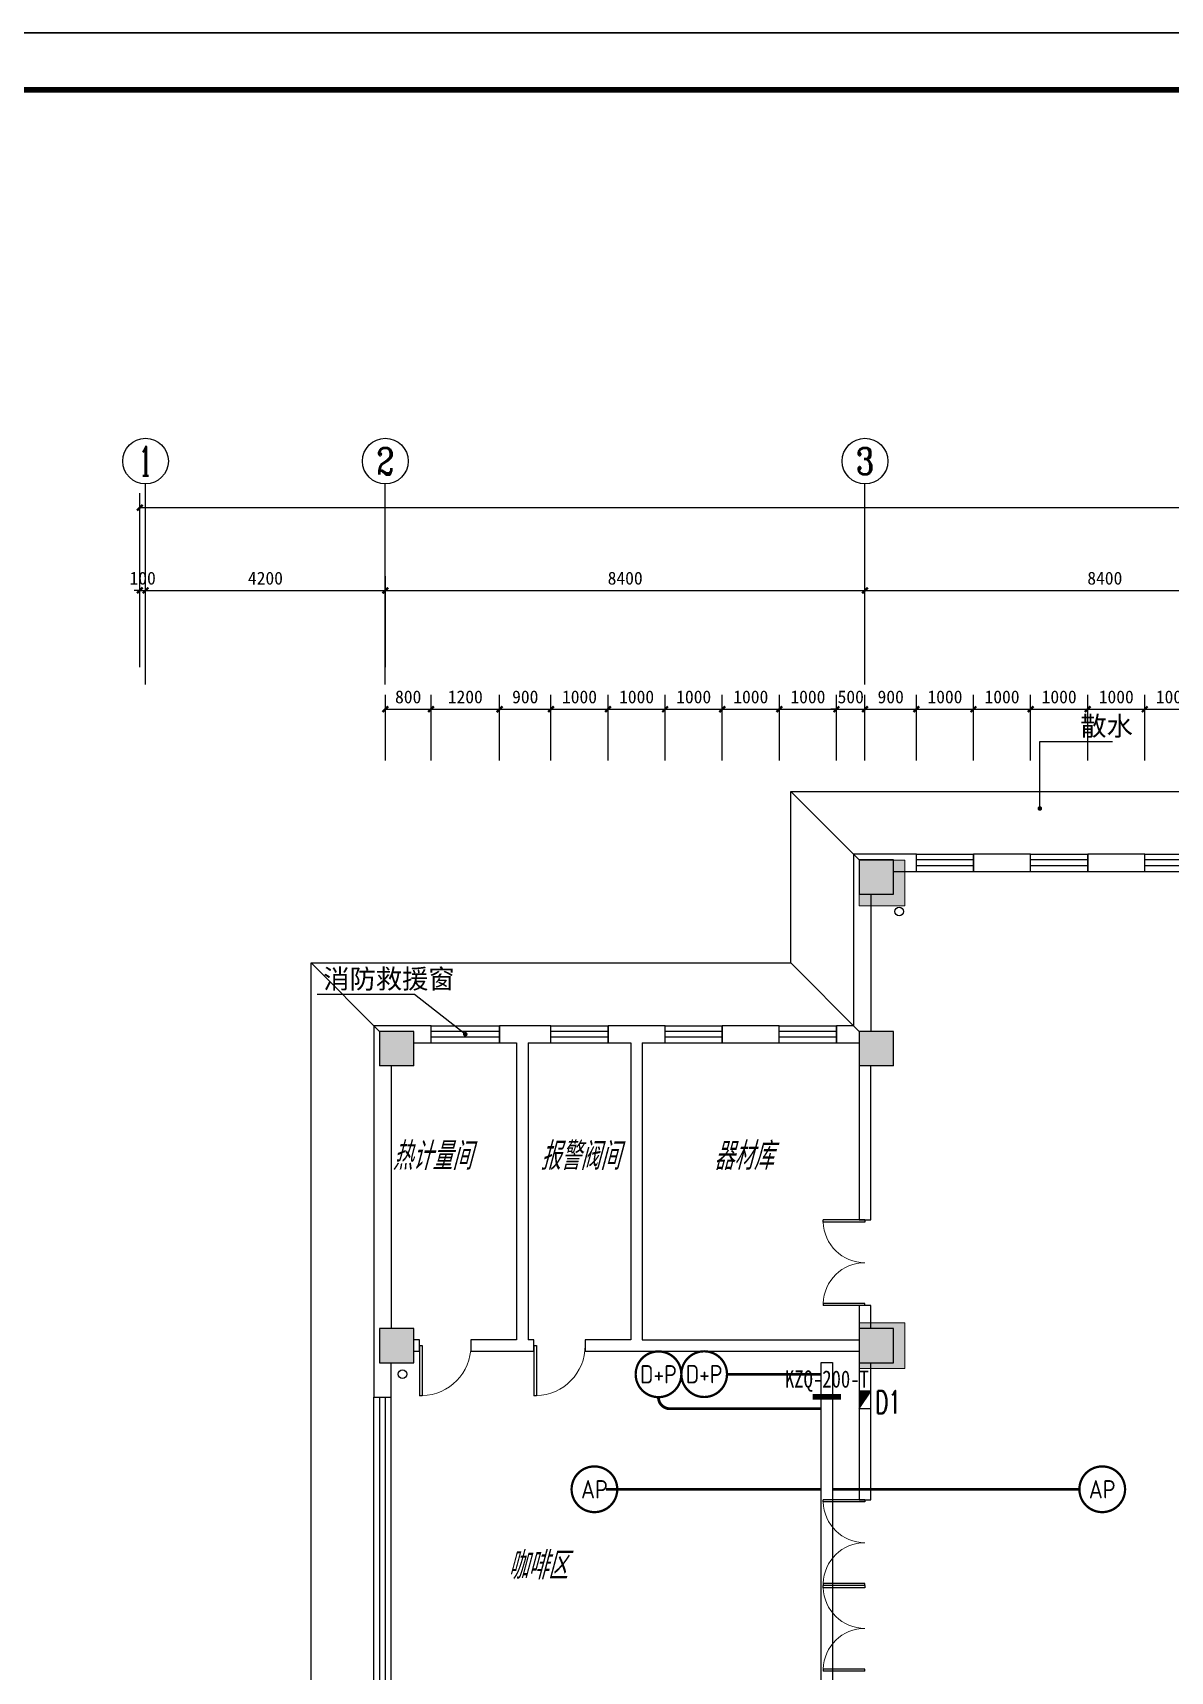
# Model space of a CAD drawing. Extents: x 9734459 to 9908434, y 5249905 to 5598782.
# Drawn here: x 9764222 to 9784143, y 5305325 to 5334005 of the extents above; entities that cross this region are included whole.
import ezdxf
from ezdxf.enums import TextEntityAlignment as Align

# ---------------------------------------------------------------- set-up
doc = ezdxf.new("R2010")
doc.units = 0
doc.header["$LTSCALE"] = 1000
doc.header["$MEASUREMENT"] = 0
doc.linetypes.add('接地线', pattern=[1.35002, 0.5, -1e-05, 1e-05, 0.5, -0.125, 0.1, -0.125])
for name, color, linetype in [('1-建筑底图', 8, 'Continuous'), ('AXIS_TEXT', 7, 'Continuous'), ('BTTK', 7, 'Continuous'), ('CABLETRAY_PDS', 5, 'Continuous'), ('EQUIP-通讯', 3, 'Continuous'), ('PUB_HATCH', 8, 'Continuous'), ('PUB_TITLE', 7, 'Continuous'), ('WIRE-通讯', 4, 'Continuous'), ('抗震支吊架', 2, 'Continuous'), ('电-线路-接地网', 6, '接地线')]:
    doc.layers.add(name, color=color, linetype=linetype)
doc.layers.add('15101', color=5, linetype='Continuous', lineweight=18)
doc.layers.add('yichutu', color=7, linetype='Continuous', true_color=0xffffff, plot=False)
doc.styles.add('_TCH_AXIS', font='COMPLEX', dxfattribs={"bigfont": 'GBCBIG'})
doc.styles.add('_TCH_DIM', font='')
doc.styles.add('_TEL_ATTDEF', font='GBENOR', dxfattribs={"width": 0.8, "height": 3, "bigfont": 'GBCBIG'})
doc.styles.add('_TEL_DIM', font='SIMPLEX', dxfattribs={"width": 0.8, "height": 3.5, "bigfont": 'HZTXT'})
doc.styles.add('COMPLEX', font='COMPLEX')
doc.styles.add('HZ(TK)', font='tssdeng.shx', dxfattribs={"width": 0.9, "bigfont": 'tssdchn.shx'})
doc.styles.add('kzcad', font='', dxfattribs={"width": 0.8})
doc.styles.get("Standard").update_dxf_attribs({"font": 'gbeitc.shx', "bigfont": 'gbcbig.shx'})
doc.styles.add('黑体_T3', font='')
doc.styles.get('_TCH_DIM').set_extended_font_data('Microsoft YaHei')
doc.styles.get('kzcad').set_extended_font_data('SimSun')
doc.styles.get('黑体_T3').set_extended_font_data('SimHei')
doc.dimstyles.new('_TCH_ARCH&&100', dxfattribs={"dimtxt": 225.316456, "dimasz": 100, "dimexe": 250, "dimexo": 300, "dimgap": 100, "dimtad": 1, "dimdec": 0, "dimzin": 0, "dimdsep": 46, "dimtxsty": '黑体_T3', "dimblk": 'ARCHTICK', "dimcen": 0.09, "dimclrt": 7, "dimazin": 2, "dimtfac": 1, "dimtdec": 0, "dimtix": 1, "dimtmove": 2, "dimatfit": 3, "dimfxl": 100, "dimtolj": 1, "dimtzin": 0, "dimarcsym": 0})

# ---------------------------------------------------------------- blocks, each defined once
blk = doc.blocks.new('$equip$00003217')
at = {"const_width": 0.05}
blk.add_lwpolyline([(0, 0.5, -1), (0, -0.5, -1), (0, 0.5, 0.021884)], format="xyb", dxfattribs=at)
blk.add_circle((0, 0), 0.5)
for p in [(0, 0.5), (-0.5, 0), (0.5, 0), (0, -0.5)]:
    blk.add_point(p)
at = {"color": 7, "style": '_TEL_ATTDEF'}
blk.add_attdef('$TEXT$', text='', height=0.4, dxfattribs=at).set_placement((0, 0), align=Align.MIDDLE_CENTER)
at = {"color": 7, "style": '_TEL_DIM', "flags": 1}
for tag in ['A', 'REMARK']:
    blk.add_attdef(tag, text='', height=0.00002, dxfattribs=at).set_placement((0, 0), align=Align.MIDDLE_CENTER)
blk = doc.blocks.new('$equip$00003210')
at = {"const_width": 0.05}
blk.add_lwpolyline([(0, 0.5, -1), (0, -0.5, -1), (0, 0.5, 0.021884)], format="xyb", dxfattribs=at)
blk.add_circle((0, 0), 0.5)
for p in [(0, 0.5), (-0.495, 0.071), (0.495, 0.07), (0.039, -0.499)]:
    blk.add_point(p)
at = {"color": 7, "style": '_TEL_ATTDEF'}
blk.add_attdef('$TEXT$', text='', height=0.4, dxfattribs=at).set_placement((0, 0), align=Align.MIDDLE_CENTER)
at = {"color": 7, "style": '_TEL_DIM', "flags": 1}
for tag in ['A', 'REMARK']:
    blk.add_attdef(tag, text='', height=0.00002, dxfattribs=at).set_placement((0, 0), align=Align.MIDDLE_CENTER)
blk = doc.blocks.new('vhtemplate_2020年新竖式图框_A0')
at = {"layer": 'PUB_TITLE', "color": 7}
blk.add_lwpolyline([(0, 0), (1189, 0), (1189, 841), (0, 841)], close=True, dxfattribs=at)
at = {"layer": 'PUB_TITLE', "const_width": 1}
blk.add_lwpolyline([(25, 10), (1179, 10), (1179, 831), (25, 831)], close=True, dxfattribs=at)
at = {"layer": 'BTTK', "color": 4, "style": 'HZ(TK)', "width": 0.9}
for tag, p in [('合作单位', (1144, 743.5)), ('建设单位', (1144, 209.5)), ('工程名称', (1144, 176.5)), ('子项名称', (1154, 160)), ('图纸名称', (1144, 141))]:
    blk.add_attdef(tag, text='', height=3.5, dxfattribs=at).set_placement(p, align=Align.MIDDLE_CENTER)
for tag, p in [('注册证书号', (1156.5, 309.01)), ('注册印章号', (1156.5, 301.01)), ('设计号', (1154, 193)), ('图别', (1137.75, 34)), ('图号', (1170.25, 34)), ('版本号', (1137.75, 26)), ('日期', (1170.25, 26))]:
    blk.add_attdef(tag, text='', height=3.5, dxfattribs=at).set_placement(p, align=Align.MIDDLE)
blk = doc.blocks.new('yct-1189-841-118900-84100-100-0.0')
at = {"layer": 'yichutu', "color": 7, "true_color": 0xffffff}
blk.add_lwpolyline([(0, 0), (0, 84100), (118900, 84100), (118900, 0)], close=True, dxfattribs=at)
blk = doc.blocks.new('zhuzi')
at = {"layer": '15101'}
h = blk.add_hatch(color=256, dxfattribs=at)
h.dxf.hatch_style = 1
h.paths.add_polyline_path([(50957, 5262), (51657, 5262), (51657, 5962), (50957, 5962)])
h.paths.add_polyline_path([(42757, 5162), (43557, 5162), (43557, 5962), (42757, 5962)])
h.paths.add_polyline_path([(34407, 5262), (35107, 5262), (35107, 5962), (34407, 5962)])
h.paths.add_polyline_path([(26007, 5262), (26707, 5262), (26707, 5962), (26007, 5962)])
h.paths.add_polyline_path([(17857, 5162), (18657, 5162), (18657, 5962), (17857, 5962)])
h.paths.add_polyline_path([(59457, 2362), (60057, 2362), (60057, 2962), (59457, 2962)])
h.paths.add_polyline_path([(51057, 2362), (51657, 2362), (51657, 2962), (51057, 2962)])
h.paths.add_polyline_path([(17857, 2362), (18457, 2362), (18457, 2962), (17857, 2962)])
h.paths.add_polyline_path([(9457, 2362), (10057, 2362), (10057, 2962), (9457, 2962)])
h.paths.add_polyline_path([(59457, -2838), (60057, -2838), (60057, -2238), (59457, -2238)])
h.paths.add_polyline_path([(50957, -2888), (51657, -2888), (51657, -2188), (50957, -2188)])
h.paths.add_polyline_path([(42757, -2938), (43557, -2938), (43557, -2138), (42757, -2138)])
h.paths.add_polyline_path([(17857, -2938), (18657, -2938), (18657, -2138), (17857, -2138)])
h.paths.add_polyline_path([(9457, -2838), (10057, -2838), (10057, -2238), (9457, -2238)])
h.paths.add_polyline_path([(59457, -11238), (60057, -11238), (60057, -10638), (59457, -10638)])
h.paths.add_polyline_path([(50957, -11288), (51657, -11288), (51657, -10588), (50957, -10588)])
h.paths.add_polyline_path([(42757, -11338), (43557, -11338), (43557, -10538), (42757, -10538)])
h.paths.add_polyline_path([(17857, -11338), (18657, -11338), (18657, -10538), (17857, -10538)])
h.paths.add_polyline_path([(9457, -11238), (10057, -11238), (10057, -10638), (9457, -10638)])
h.paths.add_polyline_path([(5257, -11238), (5857, -11238), (5857, -10638), (5257, -10638)])
h.paths.add_polyline_path([(59457, -19638), (60057, -19638), (60057, -19038), (59457, -19038)])
h.paths.add_polyline_path([(50957, -19688), (51657, -19688), (51657, -18988), (50957, -18988)])
h.paths.add_polyline_path([(42757, -19738), (43557, -19738), (43557, -18938), (42757, -18938)])
h.paths.add_polyline_path([(17857, -19738), (18657, -19738), (18657, -18938), (17857, -18938)])
h.paths.add_polyline_path([(9457, -19638), (10057, -19638), (10057, -19038), (9457, -19038)])
h.paths.add_polyline_path([(5257, -19638), (5857, -19638), (5857, -19038), (5257, -19038)])
h.paths.add_polyline_path([(59457, -28038), (60057, -28038), (60057, -27438), (59457, -27438)])
h.paths.add_polyline_path([(50957, -28088), (51657, -28088), (51657, -27388), (50957, -27388)])
h.paths.add_polyline_path([(42757, -28138), (43557, -28138), (43557, -27338), (42757, -27338)])
h.paths.add_polyline_path([(17857, -28138), (18657, -28138), (18657, -27338), (17857, -27338)])
h.paths.add_polyline_path([(9457, -28038), (10057, -28038), (10057, -27438), (9457, -27438)])
h.paths.add_polyline_path([(5257, -28038), (5857, -28038), (5857, -27438), (5257, -27438)])
h.paths.add_polyline_path([(59457, -36438), (60057, -36438), (60057, -35838), (59457, -35838)])
h.paths.add_polyline_path([(50957, -36488), (51657, -36488), (51657, -35788), (50957, -35788)])
h.paths.add_polyline_path([(42757, -36538), (43557, -36538), (43557, -35738), (42757, -35738)])
h.paths.add_polyline_path([(17857, -36538), (18657, -36538), (18657, -35738), (17857, -35738)])
h.paths.add_polyline_path([(9457, -36438), (10057, -36438), (10057, -35838), (9457, -35838)])
h.paths.add_polyline_path([(5257, -36438), (5857, -36438), (5857, -35838), (5257, -35838)])
h.paths.add_polyline_path([(59457, -44838), (60057, -44838), (60057, -44238), (59457, -44238)])
h.paths.add_polyline_path([(50957, -44888), (51657, -44888), (51657, -44188), (50957, -44188)])
h.paths.add_polyline_path([(42757, -44938), (43557, -44938), (43557, -44138), (42757, -44138)])
h.paths.add_polyline_path([(17857, -44938), (18657, -44938), (18657, -44138), (17857, -44138)])
h.paths.add_polyline_path([(9457, -44838), (10057, -44838), (10057, -44238), (9457, -44238)])
h.paths.add_polyline_path([(59457, -50038), (60057, -50038), (60057, -49438), (59457, -49438)])
h.paths.add_polyline_path([(51057, -50038), (51657, -50038), (51657, -49438), (51057, -49438)])
h.paths.add_polyline_path([(17857, -50038), (18457, -50038), (18457, -49438), (17857, -49438)])
h.paths.add_polyline_path([(9457, -50038), (10057, -50038), (10057, -49438), (9457, -49438)])
h.paths.add_polyline_path([(50957, -53038), (51657, -53038), (51657, -52338), (50957, -52338)])
h.paths.add_polyline_path([(42757, -53038), (43557, -53038), (43557, -52238), (42757, -52238)])
h.paths.add_polyline_path([(34407, -53038), (35107, -53038), (35107, -52338), (34407, -52338)])
h.paths.add_polyline_path([(26007, -53038), (26707, -53038), (26707, -52338), (26007, -52338)])
h.paths.add_polyline_path([(17857, -53038), (18657, -53038), (18657, -52238), (17857, -52238)])
at = {"layer": '15101', "linetype": 'Continuous'}
for points in [[(17857, 5162), (18657, 5162), (18657, 5962), (17857, 5962)], [(9457, 2362), (10057, 2362), (10057, 2962), (9457, 2962)], [(17857, 2362), (18457, 2362), (18457, 2962), (17857, 2962)], [(9457, -2838), (10057, -2838), (10057, -2238), (9457, -2238)], [(17857, -2938), (18657, -2938), (18657, -2138), (17857, -2138)]]:
    blk.add_lwpolyline(points, close=True, dxfattribs=at)
blk = doc.blocks.new('_ArchTick')
at = {"color": 0, "linetype": 'ByBlock', "const_width": 0.4}
blk.add_lwpolyline([(-0.5, -0.5), (0.5, 0.5)], dxfattribs=at)
blk = doc.blocks.new('*D36')
at = {"layer": '1-建筑底图', "color": 0, "lineweight": -2, "transparency": 16777216}
for p, q in [((9591346, 5325772), (9591346, 5326922)), ((9592146, 5325772), (9592146, 5326922)), ((9591346, 5326672), (9592146, 5326672))]:
    blk.add_line(p, q, dxfattribs=at)
at = {"layer": 'Defpoints', "color": 0}
for p in [(9592146, 5326672), (9591346, 5325472), (9592146, 5325472)]:
    blk.add_point(p, dxfattribs=at)
at = {"layer": '1-建筑底图', "color": 0, "lineweight": -2, "transparency": 16777216, "xscale": 100, "yscale": 100, "zscale": 100}
for p, rotation in [((9591346, 5326672), 179.9995523333516), ((9592146, 5326672), 359.9995523333516)]:
    blk.add_blockref('_ArchTick', p, dxfattribs=dict(at, rotation=rotation))
at = {"layer": '1-建筑底图', "color": 7, "transparency": 16777216, "insert": (9591746, 5326886), "char_height": 225.3, "attachment_point": 5, "rotation": 359.9996, "style": '黑体_T3'}
blk.add_mtext('\\A1;800', dxfattribs=at)
blk = doc.blocks.new('*D37')
at = {"layer": '1-建筑底图', "color": 0, "lineweight": -2, "transparency": 16777216}
for p, q in [((9592146, 5325772), (9592146, 5326922)), ((9593346, 5325772), (9593346, 5326922)), ((9592146, 5326672), (9593346, 5326672))]:
    blk.add_line(p, q, dxfattribs=at)
at = {"layer": 'Defpoints', "color": 0}
for p in [(9593346, 5326672), (9592146, 5325472), (9593346, 5325472)]:
    blk.add_point(p, dxfattribs=at)
at = {"layer": '1-建筑底图', "color": 0, "lineweight": -2, "transparency": 16777216, "xscale": 100, "yscale": 100, "zscale": 100}
for p, rotation in [((9592146, 5326672), 179.999552333349), ((9593346, 5326672), 359.9995523333491)]:
    blk.add_blockref('_ArchTick', p, dxfattribs=dict(at, rotation=rotation))
at = {"layer": '1-建筑底图', "color": 7, "transparency": 16777216, "insert": (9592746, 5326886), "char_height": 225.3, "attachment_point": 5, "rotation": 359.9996, "style": '黑体_T3'}
blk.add_mtext('\\A1;1200', dxfattribs=at)
blk = doc.blocks.new('*D38')
at = {"layer": '1-建筑底图', "color": 0, "lineweight": -2, "transparency": 16777216}
for p, q in [((9593346, 5325772), (9593346, 5326922)), ((9594246, 5325772), (9594246, 5326922)), ((9593346, 5326672), (9594246, 5326672))]:
    blk.add_line(p, q, dxfattribs=at)
at = {"layer": 'Defpoints', "color": 0}
for p in [(9594246, 5326672), (9593346, 5325472), (9594246, 5325472)]:
    blk.add_point(p, dxfattribs=at)
at = {"layer": '1-建筑底图', "color": 0, "lineweight": -2, "transparency": 16777216, "xscale": 100, "yscale": 100, "zscale": 100}
for p, rotation in [((9593346, 5326672), 179.9995523333469), ((9594246, 5326672), 359.9995523333469)]:
    blk.add_blockref('_ArchTick', p, dxfattribs=dict(at, rotation=rotation))
at = {"layer": '1-建筑底图', "color": 7, "transparency": 16777216, "insert": (9593796, 5326886), "char_height": 225.3, "attachment_point": 5, "rotation": 359.9996, "style": '黑体_T3'}
blk.add_mtext('\\A1;900', dxfattribs=at)
blk = doc.blocks.new('*D39')
at = {"layer": '1-建筑底图', "color": 0, "lineweight": -2, "transparency": 16777216}
for p, q in [((9594246, 5325772), (9594246, 5326922)), ((9595246, 5325772), (9595246, 5326922)), ((9594246, 5326672), (9595246, 5326672))]:
    blk.add_line(p, q, dxfattribs=at)
at = {"layer": 'Defpoints', "color": 0}
for p in [(9595246, 5326672), (9594246, 5325472), (9595246, 5325472)]:
    blk.add_point(p, dxfattribs=at)
at = {"layer": '1-建筑底图', "color": 0, "lineweight": -2, "transparency": 16777216, "xscale": 100, "yscale": 100, "zscale": 100}
for p, rotation in [((9594246, 5326672), 179.9995523333401), ((9595246, 5326672), 359.9995523333402)]:
    blk.add_blockref('_ArchTick', p, dxfattribs=dict(at, rotation=rotation))
at = {"layer": '1-建筑底图', "color": 7, "transparency": 16777216, "insert": (9594746, 5326886), "char_height": 225.3, "attachment_point": 5, "rotation": 359.9996, "style": '黑体_T3'}
blk.add_mtext('\\A1;1000', dxfattribs=at)
blk = doc.blocks.new('*D40')
at = {"layer": '1-建筑底图', "color": 0, "lineweight": -2, "transparency": 16777216}
for p, q in [((9595246, 5325772), (9595246, 5326922)), ((9596246, 5325772), (9596246, 5326922)), ((9595246, 5326672), (9596246, 5326672))]:
    blk.add_line(p, q, dxfattribs=at)
at = {"layer": 'Defpoints', "color": 0}
for p in [(9596246, 5326672), (9595246, 5325472), (9596246, 5325472)]:
    blk.add_point(p, dxfattribs=at)
at = {"layer": '1-建筑底图', "color": 0, "lineweight": -2, "transparency": 16777216, "xscale": 100, "yscale": 100, "zscale": 100}
for p, rotation in [((9595246, 5326672), 179.9995523333401), ((9596246, 5326672), 359.9995523333402)]:
    blk.add_blockref('_ArchTick', p, dxfattribs=dict(at, rotation=rotation))
at = {"layer": '1-建筑底图', "color": 7, "transparency": 16777216, "insert": (9595746, 5326886), "char_height": 225.3, "attachment_point": 5, "rotation": 359.9996, "style": '黑体_T3'}
blk.add_mtext('\\A1;1000', dxfattribs=at)
blk = doc.blocks.new('*D41')
at = {"layer": '1-建筑底图', "color": 0, "lineweight": -2, "transparency": 16777216}
for p, q in [((9596246, 5325772), (9596246, 5326922)), ((9597246, 5325772), (9597246, 5326922)), ((9596246, 5326672), (9597246, 5326672))]:
    blk.add_line(p, q, dxfattribs=at)
at = {"layer": 'Defpoints', "color": 0}
for p in [(9597246, 5326672), (9596246, 5325472), (9597246, 5325472)]:
    blk.add_point(p, dxfattribs=at)
at = {"layer": '1-建筑底图', "color": 0, "lineweight": -2, "transparency": 16777216, "xscale": 100, "yscale": 100, "zscale": 100}
for p, rotation in [((9596246, 5326672), 179.9995523333402), ((9597246, 5326672), 359.9995523333402)]:
    blk.add_blockref('_ArchTick', p, dxfattribs=dict(at, rotation=rotation))
at = {"layer": '1-建筑底图', "color": 7, "transparency": 16777216, "insert": (9596746, 5326886), "char_height": 225.3, "attachment_point": 5, "rotation": 359.9996, "style": '黑体_T3'}
blk.add_mtext('\\A1;1000', dxfattribs=at)
blk = doc.blocks.new('*D42')
at = {"layer": '1-建筑底图', "color": 0, "lineweight": -2, "transparency": 16777216}
for p, q in [((9597246, 5325772), (9597246, 5326922)), ((9598246, 5325772), (9598246, 5326922)), ((9597246, 5326672), (9598246, 5326672))]:
    blk.add_line(p, q, dxfattribs=at)
at = {"layer": 'Defpoints', "color": 0}
for p in [(9598246, 5326672), (9597246, 5325472), (9598246, 5325472)]:
    blk.add_point(p, dxfattribs=at)
at = {"layer": '1-建筑底图', "color": 0, "lineweight": -2, "transparency": 16777216, "xscale": 100, "yscale": 100, "zscale": 100}
for p, rotation in [((9597246, 5326672), 179.9995523333401), ((9598246, 5326672), 359.9995523333402)]:
    blk.add_blockref('_ArchTick', p, dxfattribs=dict(at, rotation=rotation))
at = {"layer": '1-建筑底图', "color": 7, "transparency": 16777216, "insert": (9597746, 5326886), "char_height": 225.3, "attachment_point": 5, "rotation": 359.9996, "style": '黑体_T3'}
blk.add_mtext('\\A1;1000', dxfattribs=at)
blk = doc.blocks.new('*D43')
at = {"layer": '1-建筑底图', "color": 0, "lineweight": -2, "transparency": 16777216}
for p, q in [((9598246, 5325772), (9598246, 5326922)), ((9599246, 5325772), (9599246, 5326922)), ((9598246, 5326672), (9599246, 5326672))]:
    blk.add_line(p, q, dxfattribs=at)
at = {"layer": 'Defpoints', "color": 0}
for p in [(9599246, 5326672), (9598246, 5325472), (9599246, 5325472)]:
    blk.add_point(p, dxfattribs=at)
at = {"layer": '1-建筑底图', "color": 0, "lineweight": -2, "transparency": 16777216, "xscale": 100, "yscale": 100, "zscale": 100}
for p, rotation in [((9598246, 5326672), 179.9995523333401), ((9599246, 5326672), 359.9995523333402)]:
    blk.add_blockref('_ArchTick', p, dxfattribs=dict(at, rotation=rotation))
at = {"layer": '1-建筑底图', "color": 7, "transparency": 16777216, "insert": (9598746, 5326886), "char_height": 225.3, "attachment_point": 5, "rotation": 359.9996, "style": '黑体_T3'}
blk.add_mtext('\\A1;1000', dxfattribs=at)
blk = doc.blocks.new('*D44')
at = {"layer": '1-建筑底图', "color": 0, "lineweight": -2, "transparency": 16777216}
for p, q in [((9599246, 5325772), (9599246, 5326922)), ((9599746, 5325772), (9599746, 5326922)), ((9599246, 5326672), (9599146, 5326672)), ((9599246, 5326672), (9599746, 5326672)), ((9599746, 5326672), (9599846, 5326672))]:
    blk.add_line(p, q, dxfattribs=at)
at = {"layer": 'Defpoints', "color": 0}
for p in [(9599746, 5326672), (9599246, 5325472), (9599746, 5325472)]:
    blk.add_point(p, dxfattribs=at)
at = {"layer": '1-建筑底图', "color": 0, "lineweight": -2, "transparency": 16777216, "xscale": 100, "yscale": 100, "zscale": 100}
for p, rotation in [((9599246, 5326672), 359.9995523333718), ((9599746, 5326672), 179.9995523333718)]:
    blk.add_blockref('_ArchTick', p, dxfattribs=dict(at, rotation=rotation))
at = {"layer": '1-建筑底图', "color": 7, "transparency": 16777216, "insert": (9599496, 5326886), "char_height": 225.3, "attachment_point": 5, "rotation": 359.9996, "style": '黑体_T3'}
blk.add_mtext('\\A1;500', dxfattribs=at)
blk = doc.blocks.new('*D45')
at = {"layer": '1-建筑底图', "color": 0, "lineweight": -2, "transparency": 16777216}
for p, q in [((9599746, 5325772), (9599746, 5326922)), ((9600646, 5325772), (9600646, 5326922)), ((9599746, 5326672), (9600646, 5326672))]:
    blk.add_line(p, q, dxfattribs=at)
at = {"layer": 'Defpoints', "color": 0}
for p in [(9600646, 5326672), (9599746, 5325472), (9600646, 5325472)]:
    blk.add_point(p, dxfattribs=at)
at = {"layer": '1-建筑底图', "color": 0, "lineweight": -2, "transparency": 16777216, "xscale": 100, "yscale": 100, "zscale": 100}
for p, rotation in [((9599746, 5326672), 179.9995523333091), ((9600646, 5326672), 359.9995523333091)]:
    blk.add_blockref('_ArchTick', p, dxfattribs=dict(at, rotation=rotation))
at = {"layer": '1-建筑底图', "color": 7, "transparency": 16777216, "insert": (9600196, 5326886), "char_height": 225.3, "attachment_point": 5, "rotation": 359.9996, "style": '黑体_T3'}
blk.add_mtext('\\A1;900', dxfattribs=at)
blk = doc.blocks.new('*D46')
at = {"layer": '1-建筑底图', "color": 0, "lineweight": -2, "transparency": 16777216}
for p, q in [((9600646, 5325772), (9600646, 5326922)), ((9601646, 5325772), (9601646, 5326922)), ((9600646, 5326672), (9601646, 5326672))]:
    blk.add_line(p, q, dxfattribs=at)
at = {"layer": 'Defpoints', "color": 0}
for p in [(9601646, 5326672), (9600646, 5325472), (9601646, 5325472)]:
    blk.add_point(p, dxfattribs=at)
at = {"layer": '1-建筑底图', "color": 0, "lineweight": -2, "transparency": 16777216, "xscale": 100, "yscale": 100, "zscale": 100}
for p, rotation in [((9600646, 5326672), 179.9995523333376), ((9601646, 5326672), 359.9995523333376)]:
    blk.add_blockref('_ArchTick', p, dxfattribs=dict(at, rotation=rotation))
at = {"layer": '1-建筑底图', "color": 7, "transparency": 16777216, "insert": (9601146, 5326886), "char_height": 225.3, "attachment_point": 5, "rotation": 359.9996, "style": '黑体_T3'}
blk.add_mtext('\\A1;1000', dxfattribs=at)
blk = doc.blocks.new('*D47')
at = {"layer": '1-建筑底图', "color": 0, "lineweight": -2, "transparency": 16777216}
for p, q in [((9601646, 5325772), (9601646, 5326922)), ((9602646, 5325772), (9602646, 5326922)), ((9601646, 5326672), (9602646, 5326672))]:
    blk.add_line(p, q, dxfattribs=at)
at = {"layer": 'Defpoints', "color": 0}
for p in [(9602646, 5326672), (9601646, 5325472), (9602646, 5325472)]:
    blk.add_point(p, dxfattribs=at)
at = {"layer": '1-建筑底图', "color": 0, "lineweight": -2, "transparency": 16777216, "xscale": 100, "yscale": 100, "zscale": 100}
for p, rotation in [((9601646, 5326672), 179.9995523333427), ((9602646, 5326672), 359.9995523333428)]:
    blk.add_blockref('_ArchTick', p, dxfattribs=dict(at, rotation=rotation))
at = {"layer": '1-建筑底图', "color": 7, "transparency": 16777216, "insert": (9602146, 5326886), "char_height": 225.3, "attachment_point": 5, "rotation": 359.9996, "style": '黑体_T3'}
blk.add_mtext('\\A1;1000', dxfattribs=at)
blk = doc.blocks.new('*D48')
at = {"layer": '1-建筑底图', "color": 0, "lineweight": -2, "transparency": 16777216}
for p, q in [((9602646, 5325772), (9602646, 5326922)), ((9603646, 5325772), (9603646, 5326922)), ((9602646, 5326672), (9603646, 5326672))]:
    blk.add_line(p, q, dxfattribs=at)
at = {"layer": 'Defpoints', "color": 0}
for p in [(9603646, 5326672), (9602646, 5325472), (9603646, 5325472)]:
    blk.add_point(p, dxfattribs=at)
at = {"layer": '1-建筑底图', "color": 0, "lineweight": -2, "transparency": 16777216, "xscale": 100, "yscale": 100, "zscale": 100}
for p, rotation in [((9602646, 5326672), 179.9995523333936), ((9603646, 5326672), 359.9995523333935)]:
    blk.add_blockref('_ArchTick', p, dxfattribs=dict(at, rotation=rotation))
at = {"layer": '1-建筑底图', "color": 7, "transparency": 16777216, "insert": (9603146, 5326886), "char_height": 225.3, "attachment_point": 5, "rotation": 359.9996, "style": '黑体_T3'}
blk.add_mtext('\\A1;1000', dxfattribs=at)
blk = doc.blocks.new('*D49')
at = {"layer": '1-建筑底图', "color": 0, "lineweight": -2, "transparency": 16777216}
for p, q in [((9603646, 5325772), (9603646, 5326922)), ((9604646, 5325772), (9604646, 5326922)), ((9603646, 5326672), (9604646, 5326672))]:
    blk.add_line(p, q, dxfattribs=at)
at = {"layer": 'Defpoints', "color": 0}
for p in [(9604646, 5326672), (9603646, 5325472), (9604646, 5325472)]:
    blk.add_point(p, dxfattribs=at)
at = {"layer": '1-建筑底图', "color": 0, "lineweight": -2, "transparency": 16777216, "xscale": 100, "yscale": 100, "zscale": 100}
for p, rotation in [((9603646, 5326672), 179.9995523333164), ((9604646, 5326672), 359.9995523333164)]:
    blk.add_blockref('_ArchTick', p, dxfattribs=dict(at, rotation=rotation))
at = {"layer": '1-建筑底图', "color": 7, "transparency": 16777216, "insert": (9604146, 5326886), "char_height": 225.3, "attachment_point": 5, "rotation": 359.9996, "style": '黑体_T3'}
blk.add_mtext('\\A1;1000', dxfattribs=at)
blk = doc.blocks.new('*D50')
at = {"layer": '1-建筑底图', "color": 0, "lineweight": -2, "transparency": 16777216}
for p, q in [((9604646, 5325772), (9604646, 5326922)), ((9605646, 5325772), (9605646, 5326922)), ((9604646, 5326672), (9605646, 5326672))]:
    blk.add_line(p, q, dxfattribs=at)
at = {"layer": 'Defpoints', "color": 0}
for p in [(9605646, 5326672), (9604646, 5325472), (9605646, 5325472)]:
    blk.add_point(p, dxfattribs=at)
at = {"layer": '1-建筑底图', "color": 0, "lineweight": -2, "transparency": 16777216, "xscale": 100, "yscale": 100, "zscale": 100}
for p, rotation in [((9604646, 5326672), 179.9995523333698), ((9605646, 5326672), 359.9995523333698)]:
    blk.add_blockref('_ArchTick', p, dxfattribs=dict(at, rotation=rotation))
at = {"layer": '1-建筑底图', "color": 7, "transparency": 16777216, "insert": (9605146, 5326886), "char_height": 225.3, "attachment_point": 5, "rotation": 359.9996, "style": '黑体_T3'}
blk.add_mtext('\\A1;1000', dxfattribs=at)
blk = doc.blocks.new('*D141')
at = {"layer": '1-建筑底图', "color": 0, "lineweight": -2, "transparency": 16777216}
for p, q in [((9587046, 5328306), (9587046, 5330451)), ((9641846, 5328306), (9641846, 5330451)), ((9587046, 5330201), (9641846, 5330201))]:
    blk.add_line(p, q, dxfattribs=at)
at = {"layer": 'Defpoints', "color": 0}
for p in [(9641846, 5330201), (9587046, 5328006), (9641846, 5328006)]:
    blk.add_point(p, dxfattribs=at)
at = {"layer": '1-建筑底图', "color": 0, "lineweight": -2, "transparency": 16777216, "xscale": 100, "yscale": 100, "zscale": 100, "rotation": 180}
blk.add_blockref('_ArchTick', (9587046, 5330201), dxfattribs=at)
at = {"layer": '1-建筑底图', "color": 0, "lineweight": -2, "transparency": 16777216, "xscale": 100, "yscale": 100, "zscale": 100}
blk.add_blockref('_ArchTick', (9641846, 5330201), dxfattribs=at)
at = {"layer": '1-建筑底图', "color": 7, "transparency": 16777216, "insert": (9614446, 5330414), "char_height": 225.3, "attachment_point": 5, "style": '黑体_T3'}
blk.add_mtext('\\A1;54800', dxfattribs=at)
blk = doc.blocks.new('*D154')
at = {"layer": '1-建筑底图', "color": 0, "lineweight": -2, "transparency": 16777216}
for p, q in [((9587046, 5328751), (9586946, 5328751)), ((9587046, 5327406), (9587046, 5329001)), ((9587046, 5328751), (9587146, 5328751)), ((9587146, 5327406), (9587146, 5329001)), ((9587146, 5328751), (9587246, 5328751))]:
    blk.add_line(p, q, dxfattribs=at)
at = {"layer": 'Defpoints', "color": 0}
for p in [(9587146, 5328751), (9587046, 5327106), (9587146, 5327106)]:
    blk.add_point(p, dxfattribs=at)
at = {"layer": '1-建筑底图', "color": 0, "lineweight": -2, "transparency": 16777216, "xscale": 100, "yscale": 100, "zscale": 100}
blk.add_blockref('_ArchTick', (9587046, 5328751), dxfattribs=at)
at = {"layer": '1-建筑底图', "color": 0, "lineweight": -2, "transparency": 16777216, "xscale": 100, "yscale": 100, "zscale": 100, "rotation": 180}
blk.add_blockref('_ArchTick', (9587146, 5328751), dxfattribs=at)
at = {"layer": '1-建筑底图', "color": 7, "transparency": 16777216, "insert": (9587096, 5328964), "char_height": 225.3, "attachment_point": 5, "style": '黑体_T3'}
blk.add_mtext('\\A1;100', dxfattribs=at)
blk = doc.blocks.new('*D155')
at = {"layer": '1-建筑底图', "color": 0, "lineweight": -2, "transparency": 16777216}
for p, q in [((9587146, 5327406), (9587146, 5329001)), ((9587146, 5328751), (9591346, 5328751)), ((9591346, 5327406), (9591346, 5329001))]:
    blk.add_line(p, q, dxfattribs=at)
at = {"layer": 'Defpoints', "color": 0}
for p in [(9591346, 5328751), (9587146, 5327106), (9591346, 5327106)]:
    blk.add_point(p, dxfattribs=at)
at = {"layer": '1-建筑底图', "color": 0, "lineweight": -2, "transparency": 16777216, "xscale": 100, "yscale": 100, "zscale": 100, "rotation": 180}
blk.add_blockref('_ArchTick', (9587146, 5328751), dxfattribs=at)
at = {"layer": '1-建筑底图', "color": 0, "lineweight": -2, "transparency": 16777216, "xscale": 100, "yscale": 100, "zscale": 100}
blk.add_blockref('_ArchTick', (9591346, 5328751), dxfattribs=at)
at = {"layer": '1-建筑底图', "color": 7, "transparency": 16777216, "insert": (9589246, 5328964), "char_height": 225.3, "attachment_point": 5, "style": '黑体_T3'}
blk.add_mtext('\\A1;4200', dxfattribs=at)
blk = doc.blocks.new('*D156')
at = {"layer": '1-建筑底图', "color": 0, "lineweight": -2, "transparency": 16777216}
for p, q in [((9591346, 5327406), (9591346, 5329001)), ((9591346, 5328751), (9599746, 5328751)), ((9599746, 5327406), (9599746, 5329001))]:
    blk.add_line(p, q, dxfattribs=at)
at = {"layer": 'Defpoints', "color": 0}
for p in [(9599746, 5328751), (9591346, 5327106), (9599746, 5327106)]:
    blk.add_point(p, dxfattribs=at)
at = {"layer": '1-建筑底图', "color": 0, "lineweight": -2, "transparency": 16777216, "xscale": 100, "yscale": 100, "zscale": 100, "rotation": 180}
blk.add_blockref('_ArchTick', (9591346, 5328751), dxfattribs=at)
at = {"layer": '1-建筑底图', "color": 0, "lineweight": -2, "transparency": 16777216, "xscale": 100, "yscale": 100, "zscale": 100}
blk.add_blockref('_ArchTick', (9599746, 5328751), dxfattribs=at)
at = {"layer": '1-建筑底图', "color": 7, "transparency": 16777216, "insert": (9595546, 5328964), "char_height": 225.3, "attachment_point": 5, "style": '黑体_T3'}
blk.add_mtext('\\A1;8400', dxfattribs=at)
blk = doc.blocks.new('*D157')
at = {"layer": '1-建筑底图', "color": 0, "lineweight": -2, "transparency": 16777216}
for p, q in [((9599746, 5327406), (9599746, 5329001)), ((9599746, 5328751), (9608146, 5328751)), ((9608146, 5327406), (9608146, 5329001))]:
    blk.add_line(p, q, dxfattribs=at)
at = {"layer": 'Defpoints', "color": 0}
for p in [(9608146, 5328751), (9599746, 5327106), (9608146, 5327106)]:
    blk.add_point(p, dxfattribs=at)
at = {"layer": '1-建筑底图', "color": 0, "lineweight": -2, "transparency": 16777216, "xscale": 100, "yscale": 100, "zscale": 100, "rotation": 180}
blk.add_blockref('_ArchTick', (9599746, 5328751), dxfattribs=at)
at = {"layer": '1-建筑底图', "color": 0, "lineweight": -2, "transparency": 16777216, "xscale": 100, "yscale": 100, "zscale": 100}
blk.add_blockref('_ArchTick', (9608146, 5328751), dxfattribs=at)
at = {"layer": '1-建筑底图', "color": 7, "transparency": 16777216, "insert": (9603946, 5328964), "char_height": 225.3, "attachment_point": 5, "style": '黑体_T3'}
blk.add_mtext('\\A1;8400', dxfattribs=at)
blk = doc.blocks.new('$TCHSYS$WIN2D')
at = {"color": 0}
for p, q in [((-0.5, 0.5), (0.5, 0.5)), ((-0.5, 0.5), (-0.5, -0.5)), ((0.5, 0.5), (0.5, -0.5)), ((0.5, 0.1667), (-0.5, 0.1667)), ((0.5, -0.1667), (-0.5, -0.1667)), ((-0.5, -0.5), (0.5, -0.5))]:
    blk.add_line(p, q, dxfattribs=at)
blk = doc.blocks.new('$DorLib2D$00000002')
at = {"color": 0}
for p, q in [((-0.5, 0), (-0.5, 0.4875)), ((-0.475, 0.4875), (-0.5, 0.4875)), ((-0.475, 0), (-0.475, 0.4875)), ((0.475, 0), (0.475, 0.4875)), ((0.475, 0.4875), (0.5, 0.4875)), ((0.5, 0), (0.5, 0.4875)), ((-0.5, 0), (-0.475, 0)), ((0.5, 0), (0.475, 0))]:
    blk.add_line(p, q, dxfattribs=at)
at = {"color": 0, "lineweight": 13}
for centre, start, end in [((-0.4875, 0), 0, 88.53072), ((0.4875, 0), 91.46928, 180)]:
    blk.add_arc(centre, 0.4875, start, end, dxfattribs=at)
blk = doc.blocks.new('_FZH')
at = {"color": 0}
blk.add_lwpolyline([(-0.5, -0.5), (0.5, -0.5), (0.5, 0.5), (-0.5, 0.5)], close=True, dxfattribs=at)
at = {"layer": 'PUB_HATCH'}
blk.add_solid([(-0.5, -0.5), (0.5, -0.5), (-0.5, 0.5), (0.5, 0.5)], dxfattribs=at)
blk = doc.blocks.new('_AXISO')
blk.add_circle((0, 0), 0.5)
at = {"layer": 'AXIS_TEXT', "style": 'COMPLEX', "width": 1.041667}
blk.add_attdef('A', text='', height=0.56, dxfattribs=at).set_placement((-0.25, -0.28), (0.25, -0.28), align=Align.FIT)
blk = doc.blocks.new('$DorLib2D$00000001')
at = {"color": 0}
for p, q in [((0.45, 0.975), (0.5, 0.975)), ((0.45, 0), (0.45, 0.975)), ((0.5, 0), (0.5, 0.975)), ((0.5, 0), (0.45, 0))]:
    blk.add_line(p, q, dxfattribs=at)
at = {"color": 0, "lineweight": 13}
blk.add_arc((0.475, 0), 0.975, 91.4693, 180, dxfattribs=at)
blk = doc.blocks.new('1-建筑底图')
at = {"layer": '1-建筑底图', "linetype": 'ByBlock'}
h = blk.add_hatch(color=256, dxfattribs=at)
h.dxf.hatch_style = 1
h.paths.add_polyline_path([(7800, 45800), (8000, 46100), (7800, 46100)])
at = {"layer": '1-建筑底图'}
for p, q in [((-4700, 58473.2), (-4700, 61981.5)), ((-500, 58473.2), (-500, 61981.5)), ((7900, 58473.2), (7900, 61981.5)), ((10962.5, 56300.8), (10962.5, 57471.2)), ((10962.5, 57471.2), (12236.7, 57471.2)), ((6600, 56600), (7800, 55400)), ((7700, 55500), (7700, 52500)), ((8800, 55500), (7700, 55500)), ((8800, 55200), (8800, 55500)), ((10800, 55500), (9800, 55500)), ((9800, 55500), (9800, 55200)), ((10800, 55200), (10800, 55500)), ((12800, 55500), (11800, 55500)), ((11800, 55500), (11800, 55200)), ((12800, 55200), (12800, 55500)), ((8400, 55200), (8800, 55200)), ((9800, 55200), (10800, 55200)), ((11800, 55200), (12800, 55200)), ((8000, 54800), (8000, 52400)), ((-1800, 53600), (-600, 52400)), ((6600, 53600), (7800, 52400)), ((12.4, 53045.8), (-1692.4, 53045.8)), ((900, 52350), (12.4, 53045.8)), ((-700, 52500), (-700, 46900)), ((300, 52500), (-700, 52500)), ((300, 52200), (300, 52500)), ((1900, 52500), (1500, 52500)), ((1500, 52500), (1500, 52200)), ((2400, 52500), (1900, 52500)), ((2400, 52200), (2400, 52500)), ((3900, 52500), (3400, 52500)), ((3400, 52500), (3400, 52200)), ((4400, 52500), (3900, 52500)), ((4400, 52200), (4400, 52500)), ((6400, 52500), (5400, 52500)), ((5400, 52500), (5400, 52200)), ((6400, 52200), (6400, 52500)), ((7700, 52500), (7400, 52500)), ((7400, 52500), (7400, 52200)), ((0, 52200), (300, 52200)), ((1500, 52200), (1800, 52200)), ((1800, 52200), (1800, 47000)), ((2000, 52200), (2000, 47000)), ((2000, 52200), (2400, 52200)), ((3400, 52200), (3800, 52200)), ((3800, 52200), (3800, 47000)), ((4000, 52200), (4400, 52200)), ((4000, 52200), (4000, 47000)), ((5400, 52200), (6400, 52200)), ((7400, 52200), (7800, 52200)), ((-400, 51800), (-400, 47200)), ((7800, 51800), (7800, 49100)), ((8000, 49100), (8000, 51800)), ((7800, 49100), (8000, 49100)), ((8000, 47600), (7800, 47600)), ((7800, 47600), (7800, 47200)), ((8000, 47200), (8000, 47600)), ((-700, 46900), (-700, 46000)), ((100, 47000), (0, 47000)), ((0, 46800), (100, 46800)), ((100, 46800), (100, 47000)), ((1800, 47000), (1000, 47000)), ((1000, 47000), (1000, 46800)), ((1000, 46800), (1900, 46800)), ((1900, 46800), (2100, 46800)), ((2100, 47000), (2000, 47000)), ((2100, 46800), (2100, 47000)), ((3800, 47000), (3000, 47000)), ((3000, 47000), (3000, 46800)), ((3000, 46800), (3900, 46800)), ((3900, 46800), (7800, 46800)), ((4000, 47000), (7800, 47000)), ((-400, 46000), (-400, 46600)), ((7800, 46600), (7800, 44200)), ((8000, 44200), (8000, 46600)), ((-700, 46000), (-400, 46000)), ((7800, 44200), (8000, 44200))]:
    blk.add_line(p, q, dxfattribs=at)
at = {"layer": '1-建筑底图', "linetype": 'ByBlock'}
blk.add_line((7800, 45800), (8000, 46100), dxfattribs=at)
at = {"layer": '1-建筑底图'}
blk.add_lwpolyline([(-6000, 33250), (-6000, 40000), (-1800, 40000), (-1800, 53600), (6600, 53600), (6600, 56600), (42800, 56600), (42800, 53600), (51200, 53600), (51200, 52400)], dxfattribs=at)
at = {"layer": '1-建筑底图', "const_width": 40}
for points in [[(10962.5, 56280.8, 1), (10962.5, 56320.8, 1)], [(915.7, 52337.7, 1), (884.3, 52362.3, 1)]]:
    blk.add_lwpolyline(points, format="xyb", close=True, dxfattribs=at)
at = {"layer": '1-建筑底图', "linetype": 'ByBlock'}
blk.add_lwpolyline([(7800, 45800), (8000, 45800), (8000, 46100), (7800, 46100)], close=True, dxfattribs=at)
at = {"layer": '1-建筑底图'}
for centre in [(8500, 54500), (-200, 46400)]:
    blk.add_circle(centre, 75, dxfattribs=at)
ref = blk.add_blockref('_AXISO', (-4700, 62381.5), dxfattribs=dict(at, xscale=800, yscale=800, zscale=800))
ref.add_attrib('A', '1', dxfattribs={"layer": 'AXIS_TEXT', "height": 514.7, "style": '_TCH_AXIS'}).set_placement((-4810.3, 62124.2), (-4589.7, 62124.2), align=Align.FIT)
ref = blk.add_blockref('_AXISO', (-500, 62381.5), dxfattribs=dict(at, xscale=800, yscale=800, zscale=800))
ref.add_attrib('A', '2', dxfattribs={"layer": 'AXIS_TEXT', "height": 465.9, "style": '_TCH_AXIS'}).set_placement((-655.3, 62148.6), (-344.7, 62148.6), align=Align.FIT)
ref = blk.add_blockref('_AXISO', (7900, 62381.5), dxfattribs=dict(at, xscale=800, yscale=800, zscale=800))
ref.add_attrib('A', '3', dxfattribs={"layer": 'AXIS_TEXT', "height": 465.9, "style": '_TCH_AXIS'}).set_placement((7744.7, 62148.6), (8055.3, 62148.6), align=Align.FIT)
blk.add_blockref('zhuzi', (-10057.3, 49437.6), dxfattribs=at)
for name, p, xscale, yscale, zscale in [('_FZH', (8100, 55100), 600, 600, 600), ('_FZH', (-300, 52100), 600, 600, 600), ('_FZH', (8100, 52100), 600, 600, 600), ('_FZH', (-300, 46900), 600, 600, 600), ('_FZH', (8100, 46900), 600, 600, 600), ('$DorLib2D$00000001', (550, 46900), -900, -900, -900), ('$DorLib2D$00000001', (2550, 46900), -900, -900, -900)]:
    blk.add_blockref(name, p, dxfattribs=dict(at, xscale=xscale, yscale=yscale, zscale=zscale))
for name, p, xscale, yscale, zscale, rotation in [('$TCHSYS$WIN2D', (9300, 55350), -1000, 300, -1000, 180), ('$TCHSYS$WIN2D', (11300, 55350), -1000, 300, -1000, 180), ('$TCHSYS$WIN2D', (13300, 55350), -1000, 300, -1000, 180), ('$TCHSYS$WIN2D', (900, 52350), -1200, 300, -1200, 180), ('$TCHSYS$WIN2D', (2900, 52350), -1000, 300, -1000, 180), ('$TCHSYS$WIN2D', (4900, 52350), -1000, 300, -1000, 180), ('$TCHSYS$WIN2D', (6900, 52350), -1000, 300, -1000, 180), ('$DorLib2D$00000002', (7900, 48350), -1500, -1500, 200, 270), ('$TCHSYS$WIN2D', (-550, 42400), -7200, -300, -7200, 270), ('$DorLib2D$00000002', (7900, 43450), -1500, -1500, 200, 270), ('$DorLib2D$00000002', (7900, 41950), 1500, -1500, 200, 270)]:
    blk.add_blockref(name, p, dxfattribs=dict(at, xscale=xscale, yscale=yscale, zscale=zscale, rotation=rotation))
at = {"layer": '1-建筑底图', "style": '_TCH_DIM'}
for s, p in [('散水', (11670, 57576.2)), ('消防救援窗', (-1587.4, 53150.8))]:
    blk.add_text(s, height=337.59, dxfattribs=at).set_placement(p)
at = {"layer": '1-建筑底图'}
for s, p in [('热计量间', (-375.9, 49976.1)), ('报警阀间', (2217, 49976.1)), ('器材库', (5251.7, 49976.1)), ('咖啡区', (1647.9, 42808.5))]:
    blk.add_text(s, height=482.27, dxfattribs=at).set_placement(p)
at = {"layer": '1-建筑底图', "linetype": 'ByBlock', "style": '_TEL_DIM', "width": 0.64}
blk.add_text('D1', height=400, dxfattribs=at).set_placement((8079.2, 45708.8))
at = {"layer": '1-建筑底图'}
for p1, p2, distance, picture, middle in [((-4800, 59373.2), (50000, 59373.2), 2194.7, '*D141', (22600, 61781.8)), ((-4800, 58473.2), (-4700, 58473.2), 1644.7, '*D154', (-4750, 60331.8)), ((-4700, 58473.2), (-500, 58473.2), 1644.7, '*D155', (-2600, 60331.8)), ((-500, 58473.2), (7900, 58473.2), 1644.7, '*D156', (3700, 60331.8)), ((7900, 58473.2), (16300, 58473.2), 1644.7, '*D157', (12100, 60331.8)), ((-500, 56839.3), (300, 56839.3), 1200, '*D36', (-100, 58253.3)), ((300, 56839.3), (1500, 56839.3), 1200, '*D37', (900, 58253.2)), ((1500, 56839.3), (2400, 56839.3), 1200, '*D38', (1950, 58253.2)), ((2400, 56839.3), (3400, 56839.3), 1200, '*D39', (2900, 58253.2)), ((3400, 56839.3), (4400, 56839.3), 1200, '*D40', (3900, 58253.2)), ((4400, 56839.3), (5400, 56839.3), 1200, '*D41', (4900, 58253.2)), ((5400, 56839.3), (6400, 56839.3), 1200, '*D42', (5900, 58253.2)), ((6400, 56839.3), (7400, 56839.3), 1200, '*D43', (6900, 58253.2)), ((7400, 56839.3), (7900, 56839.3), 1200, '*D44', (7650, 58253.2)), ((7900, 56839.3), (8800, 56839.2), 1200, '*D45', (8350, 58253.2)), ((8800, 56839.2), (9800, 56839.2), 1200, '*D46', (9300, 58253.2)), ((9800, 56839.2), (10800, 56839.2), 1200, '*D47', (10300, 58253.2)), ((10800, 56839.2), (11800, 56839.2), 1200, '*D48', (11300, 58253.2)), ((11800, 56839.2), (12800, 56839.2), 1200, '*D49', (12300, 58253.2)), ((12800, 56839.2), (13800, 56839.2), 1200, '*D50', (13300, 58253.1))]:
    dim = blk.add_aligned_dim(p1=p1, p2=p2, distance=distance, dimstyle='_TCH_ARCH&&100', dxfattribs=at)
    dim.commit()
    dim.dimension.update_dxf_attribs({"geometry": picture, "text_midpoint": middle, "insert": (-9591845.6, -5268632.6)})

msp = doc.modelspace()

# ---------------------------------------------------------------- linework, layer by layer
at = {"layer": 'CABLETRAY_PDS'}
for p, q in [((9778030, 5310730), (9778230, 5310730)), ((9778030, 5271060), (9778030, 5310730)), ((9778230, 5310730), (9778230, 5271060))]:
    msp.add_line(p, q, dxfattribs=at)
at = {"layer": 'WIRE-通讯', "linetype": 'Continuous', "const_width": 50}
for points in [[(9776381, 5310523), (9778030, 5310523)], [(9774259, 5308510), (9778030, 5308510)], [(9778230, 5308510), (9782552, 5308510)]]:
    msp.add_lwpolyline(points, dxfattribs=at)
msp.add_lwpolyline([(9775180, 5310123), (9775180, 5310120, 0.414214), (9775380, 5309920), (9778030, 5309920)], format="xyb", dxfattribs=at)
at = {"layer": '抗震支吊架', "color": 2, "const_width": 100}
msp.add_lwpolyline([(9777880, 5310130), (9778380, 5310130)], dxfattribs=at)

# ---------------------------------------------------------------- block references
at = {"layer": '1-建筑底图'}
msp.add_blockref('1-建筑底图', (9770897, 5264125), dxfattribs=at)
at = {"layer": 'EQUIP-通讯', "xscale": 800, "yscale": 800, "zscale": 800}
for name, p, values in [('$equip$00003210', (9775181, 5310523), {'$TEXT$': 'D+P'}), ('$equip$00003210', (9775981, 5310525), {'$TEXT$': 'D+P'}), ('$equip$00003217', (9774059, 5308510), {'$TEXT$': 'AP'}), ('$equip$00003217', (9782952, 5308510), {'$TEXT$': 'AP'})]:
    msp.add_blockref(name, p, dxfattribs=at).add_auto_attribs(values)
at = {"layer": 'yichutu', "linetype": 'ByBlock'}
msp.add_blockref('yct-1189-841-118900-84100-100-0.0', (9734459, 5249905), dxfattribs=at)
at = {"layer": '电-线路-接地网', "linetype": 'ByBlock', "xscale": 100, "yscale": 100, "zscale": 100}
msp.add_blockref('vhtemplate_2020年新竖式图框_A0', (9734459, 5249905), dxfattribs=at)

# ---------------------------------------------------------------- texts
at = {"layer": '抗震支吊架', "color": 2, "style": 'kzcad', "width": 0.8}
msp.add_text('KZQ-200-T', height=300, rotation=359.8854, dxfattribs=at).set_placement((9778130, 5310290), align=Align.CENTER)

doc.saveas('drawing.dxf')
